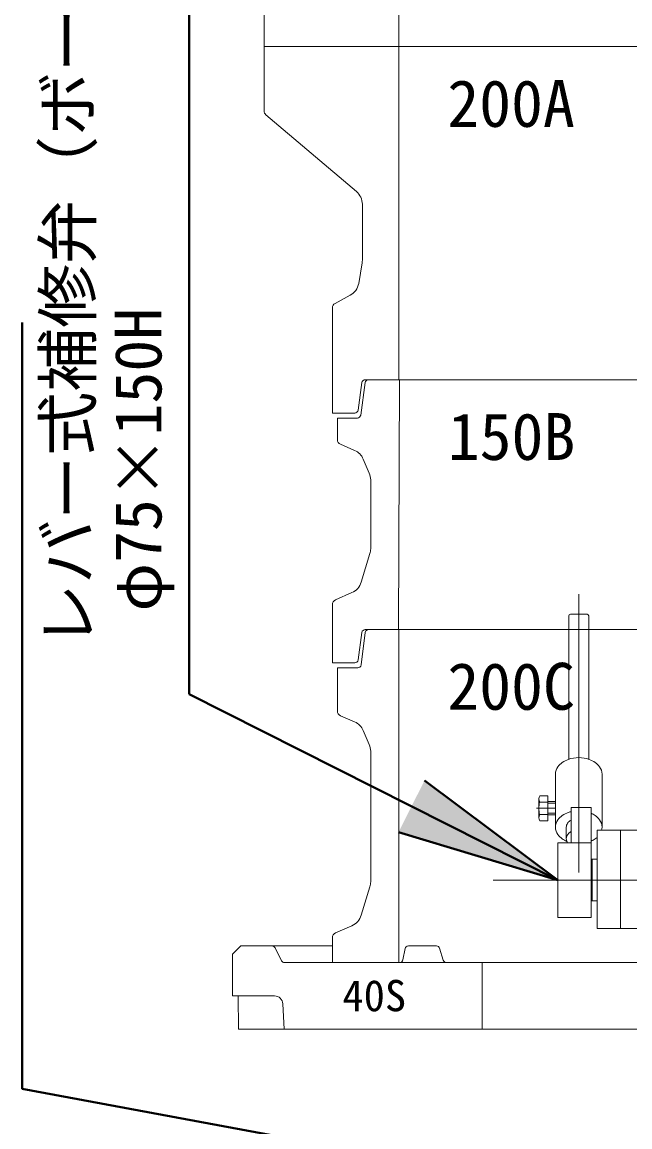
# Model space of a CAD drawing. Units: millimetres at full size, sheet at 1:20; details may follow other scales. Extents: x -5778 to 5792, y -3160 to 3160.
# Drawn here: x -1351 to -986, y 120 to 784 of the extents above; entities that cross this region are included whole.
import ezdxf
from ezdxf.enums import TextEntityAlignment as Align

# ---------------------------------------------------------------- set-up
doc = ezdxf.new("R2010")
doc.units = ezdxf.units.MM
doc.header["$LTSCALE"] = 20
for name, color, linetype, lineweight in [('0-7_TEMP01', 3, 'Continuous', 18), ('0-9_躯体', 7, 'Continuous', 9), ('0-E_寸法', 1, 'Continuous', 40), ('1-3_補修弁', 7, 'Continuous', 9)]:
    doc.layers.add(name, color=color, linetype=linetype, lineweight=lineweight)
doc.layers.add('0-F_注釈', color=1, linetype='Continuous')
doc.styles.add('ＭＳ ゴシック', font='')
doc.styles.get('ＭＳ ゴシック').set_extended_font_data('MS Gothic')

msp = doc.modelspace()

# ---------------------------------------------------------------- linework, layer by layer
at = {"layer": '0-7_TEMP01'}
for p, q in [((-1205.82, 769.16), (-543.82, 769.16)), ((-1016.82, 273.22), (-1016.82, 440.4)), ((-1042.18, 311.79), (-1030.82, 311.79)), ((-754.32, 268.66), (-1068.21, 268.66))]:
    msp.add_line(p, q, dxfattribs=at)
at = {"layer": '0-9_躯体'}
for p, q in [((-1205.82, 819.15), (-1205.82, 769.16)), ((-1124.82, 819.15), (-1124.82, 769.16)), ((-1205.82, 769.16), (-874.82, 769.16)), ((-1205.82, 769.16), (-1205.82, 730.57)), ((-1124.82, 769.16), (-1124.82, 569.15)), ((-1204.74, 728.26), (-1150.42, 682.16)), ((-1146.82, 674.47), (-1146.82, 640.99)), ((-1146.95, 639.34), (-1149.01, 627.02)), ((-1154.17, 619.84), (-1163.23, 615)), ((-1147.06, 567.43), (-1149.39, 550.88)), ((-1145.06, 567.43), (-1147.81, 547.88)), ((-1145.08, 569.15), (-874.82, 569.15)), ((-1124.57, 569.15), (-1125.07, 419.16)), ((-1164.82, 549.15), (-1151.37, 549.15)), ((-1161.82, 546.15), (-1161.82, 533.13)), ((-1161.82, 546.15), (-1149.79, 546.15)), ((-1160, 530.38), (-1151.5, 526.74)), ((-1146.25, 521.48), (-1142.63, 513.04)), ((-1141.82, 509.11), (-1141.82, 467.64)), ((-1142.25, 464.74), (-1147.48, 447.56)), ((-1163.02, 436.94), (-1153.04, 441.31)), ((-1164.82, 434.19), (-1164.82, 399.16)), ((-1145.08, 419.16), (-874.82, 419.16)), ((-874.82, 419.16), (-1143.07, 419.16)), ((-1124.82, 419.16), (-1124.82, 219.15)), ((-1147.06, 417.43), (-1149.39, 400.88)), ((-1147.59, 397.9), (-1145.05, 417.42)), ((-1164.82, 399.16), (-1151.37, 399.16)), ((-1161.82, 396.15), (-1149.58, 396.15)), ((-1161.82, 396.15), (-1161.82, 370.13)), ((-1160, 367.38), (-1151.5, 363.74)), ((-1146.25, 358.48), (-1142.63, 350.05)), ((-1141.82, 346.11), (-1141.82, 267.64)), ((-1147.48, 247.56), (-1142.25, 264.73)), ((-1163.02, 236.95), (-1153.04, 241.31)), ((-1164.82, 234.2), (-1164.82, 219.15)), ((-1224.82, 224.16), (-1219.82, 229.16)), ((-1219.82, 229.16), (-1199.82, 229.16)), ((-1199.82, 229.16), (-1164.82, 229.16)), ((-1195.38, 220.27), (-1199.26, 228.05)), ((-1122.5, 220.77), (-1121.14, 227.55)), ((-1119.18, 229.16), (-1102.31, 229.16)), ((-1098.24, 220.58), (-1100.39, 227.73)), ((-1224.82, 224.16), (-1224.82, 199.15)), ((-1193.59, 219.15), (-1124.46, 219.15)), ((-1164.82, 219.15), (-874.82, 219.15)), ((-1096.33, 219.15), (-874.82, 219.15)), ((-1074.82, 219.15), (-1074.82, 179.16)), ((-1224.82, 199.15), (-1199.58, 199.15)), ((-1221.38, 199.15), (-1221.23, 179.16)), ((-1194.58, 194.41), (-1193.82, 179.16)), ((-1221.23, 179.16), (-874.82, 179.16))]:
    msp.add_line(p, q, dxfattribs=at)
msp.add_lwpolyline([(-1164.82, 612.36), (-1164.82, 569.15), (-1164.82, 549.15)], dxfattribs=at)
for centre, radius, start, end in [((-1202.82, 730.57), 3, 180, 230.195), ((-1156.82, 674.47), 10, 0, 50.194), ((-1156.82, 640.99), 10, 350.538, 0), ((-1158.88, 628.66), 10, 298.072, 350.538), ((-1161.82, 612.36), 3, 118.073, 180), ((-1145.08, 567.15), 2, 90, 172.001), ((-1143.08, 567.15), 2, 90, 172.001), ((-1151.37, 551.15), 2, 270, 352.001), ((-1149.79, 548.15), 2, 270, 352.001), ((-1158.82, 533.13), 3, 180, 246.801), ((-1155.43, 517.54), 10, 23.199, 66.801), ((-1151.82, 509.11), 10, 0, 23.199), ((-1151.82, 467.64), 10, 343.072, 0), ((-1157.05, 450.48), 10, 293.629, 343.072), ((-1161.82, 434.19), 3, 113.629, 180), ((-1145.08, 417.15), 2, 90, 172.001), ((-1143.07, 417.15), 2, 90, 172.569), ((-1151.37, 401.15), 2, 270, 352.001), ((-1149.58, 398.15), 2, 270, 352.569), ((-1158.82, 370.13), 3, 180, 246.801), ((-1155.43, 354.54), 10, 23.199, 66.801), ((-1151.82, 346.11), 10, 0, 23.199), ((-1151.82, 267.64), 10, 343.072, 0), ((-1157.05, 250.47), 10, 293.629, 343.072), ((-1161.82, 234.2), 3, 113.629, 180), ((-1201.06, 227.15), 2, 26.565, 90), ((-1119.18, 227.15), 2, 90, 168.691), ((-1102.31, 227.15), 2, 16.7, 90), ((-1193.59, 221.15), 2, 206.565, 270), ((-1124.46, 221.15), 2, 270, 348.691), ((-1096.33, 221.15), 2, 196.7, 270), ((-1199.58, 194.16), 5, 2.862, 90)]:
    msp.add_arc(centre, radius, start, end, dxfattribs=at)
at = {"layer": '0-E_寸法'}
for p, q in [((-1250.85, 380.29), (-1250.85, 860.24)), ((-1351.24, 143.44), (-1351.24, 603.54)), ((-1029.32, 268.66), (-1250.85, 380.29)), ((-1029.32, 268.66), (-1109.45, 328.49)), ((-1029.32, 268.66), (-1125.08, 297.47)), ((-921.32, 63.66), (-1351.24, 143.44))]:
    msp.add_line(p, q, dxfattribs=at)
msp.add_solid([(-1125.08, 297.47), (-1109.45, 328.49), (-1029.32, 268.66)], dxfattribs=at)
at = {"layer": '1-3_補修弁'}
for p, q in [((-1022.82, 427.32), (-1022.82, 341.24)), ((-1011.82, 428.32), (-1021.82, 428.32)), ((-1010.82, 427.32), (-1010.82, 341.24)), ((-1030.82, 300.48), (-1030.82, 332.3)), ((-1002.82, 300.48), (-1002.82, 332.3)), ((-1040.23, 319.3), (-1035.32, 319.3)), ((-1035.32, 319.3), (-1035.32, 304.28)), ((-1040.82, 317.41), (-1040.82, 306.17)), ((-1040.24, 315.55), (-1035.32, 315.55)), ((-1030.82, 315.79), (-1035.32, 315.79)), ((-1035.32, 314.79), (-1030.82, 314.79)), ((-1009.32, 312.32), (-1021.32, 312.32)), ((-1021.32, 291.16), (-1021.32, 312.32)), ((-1009.32, 312.32), (-1009.32, 246.16)), ((-1040.24, 308.04), (-1035.32, 308.04)), ((-1035.32, 308.79), (-1030.82, 308.79)), ((-1035.32, 307.79), (-1030.82, 307.79)), ((-1035.32, 304.28), (-1040.23, 304.28)), ((-1024.32, 300.48), (-1024.32, 293.56)), ((-1005.82, 298.66), (-1005.82, 239.66)), ((-1005.82, 298.66), (-973.82, 298.66)), ((-991.82, 239.66), (-991.82, 298.66)), ((-1009.32, 291.16), (-1029.32, 291.16)), ((-1029.32, 291.16), (-1029.32, 246.16)), ((-1008.82, 281.16), (-1008.82, 256.16)), ((-1008.82, 256.16), (-1009.32, 256.66)), ((-1008.82, 256.16), (-1005.82, 256.16)), ((-1029.32, 246.16), (-1009.32, 246.16)), ((-1005.82, 239.66), (-972.82, 239.66))]:
    msp.add_line(p, q, dxfattribs=at)
msp.add_lwpolyline([(-1009.32, 280.66), (-1008.82, 281.16), (-1005.82, 281.16)], dxfattribs=at)
for centre, radius, start, end in [((-1021.82, 427.32), 1, 90, 180), ((-1011.82, 427.32), 1, 0, 90), ((-1020.51, 330.35), 10.9, 124.748, 144.15636), ((-1018.18, 327.05), 14.93, 109.1437, 124.86798), ((-1016.88, 323.3), 18.91, 89.81123, 109.14223), ((-1016.76, 323.3), 18.91, 70.85777, 90.18877), ((-1015.46, 327.05), 14.93, 55.13201, 70.8563), ((-1013.13, 330.35), 10.9, 35.84364, 55.252), ((-1023.17, 332.21), 7.64, 143.77014, 179.30664), ((-1010.46, 332.21), 7.64, 0.69336, 36.22986), ((-1037.53, 317.41), 3.29, 144.992, 214.565), ((-1028.4, 311.79), 12.42, 162.412, 197.588), ((-1037.53, 306.17), 3.29, 145.435, 215.008), ((-1020.51, 298.53), 10.9, 124.748, 144.15636), ((-1018.18, 295.23), 14.93, 109.1437, 124.86798), ((-1019.4, 300.11), 9.94, 101.14177, 111.74812), ((-1013.04, 299.47), 10.08, 52.60968, 68.33397), ((-1013.13, 298.53), 10.9, 35.84364, 55.252), ((-1023.17, 300.38), 7.64, 143.77014, 179.30664), ((-1023.17, 300.57), 7.64, 180.69336, 216.22986), ((-1020.22, 300.43), 4.09, 143.77013, 179.30664), ((-1018.8, 299.43), 5.84, 124.74801, 144.15638), ((-1018.89, 299.85), 5.45, 116.55799, 126.48115), ((-1010.46, 300.38), 7.64, 0.69336, 36.22986), ((-1009.92, 300.48), 7.11, 345.10916, 359.95273), ((-1020.51, 302.43), 10.9, 215.84364, 235.252), ((-1019.88, 302.65), 11.45, 233.33206, 249.05634), ((-1020.22, 293.5), 4.09, 143.77013, 179.30664), ((-1020.22, 293.6), 4.09, 180.69336, 216.22987), ((-1018.8, 292.51), 5.84, 124.74801, 144.15638), ((-1018.89, 292.93), 5.45, 116.55799, 126.48115), ((-1015.12, 305.17), 14.29, 293.98821, 305.06814), ((-1008.93, 297.14), 4.17, 298.82434, 318.2327), ((-1023.44, 291.22), 0.095, 205.75101, 225.15938)]:
    msp.add_arc(centre, radius, start, end, dxfattribs=at)

# ---------------------------------------------------------------- texts
at = {"layer": '0-E_寸法', "style": 'ＭＳ ゴシック'}
for s, p in [('レバー式補修弁（ボール）', (-1301.35, 408.31)), ('φ75×150H', (-1259.05, 430))]:
    msp.add_text(s, height=28.15, rotation=90, dxfattribs=at).set_placement(p, align=Align.BOTTOM_LEFT)
at = {"layer": '0-F_注釈', "style": 'ＭＳ ゴシック'}
for s, height, p in [('200A', 28.15, (-1095.76, 712.53)), ('150B', 28.15, (-1095.52, 512.53)), ('200C', 28.15, (-1095.76, 362.53)), ('40S', 18.77, (-1158.81, 184.32))]:
    msp.add_text(s, height=height, dxfattribs=at).set_placement(p, align=Align.BOTTOM_LEFT)

doc.saveas('drawing.dxf')
